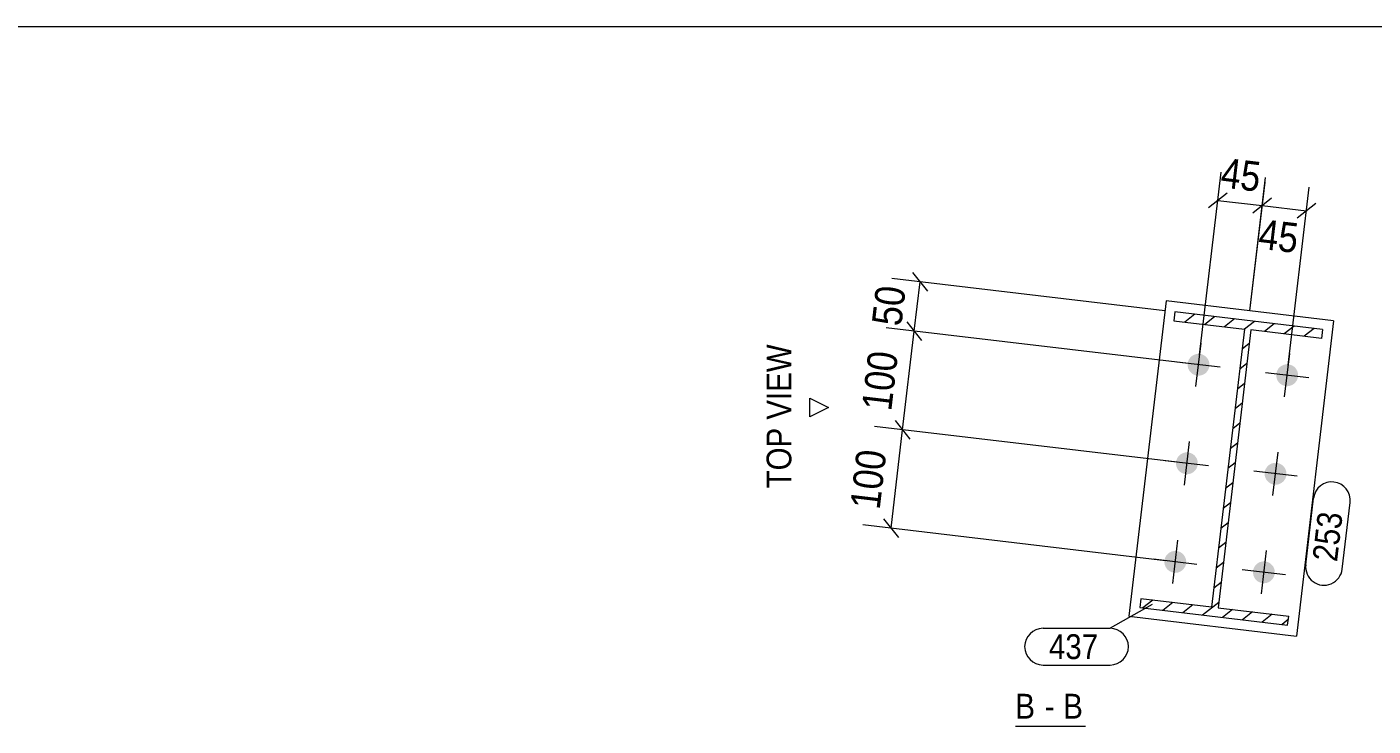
# Model space of a CAD drawing. Header units: millimetres. Extents: x 2 to 825, y 1 to 579.
# Drawn here: x 452.8 to 588.5, y 508.5 to 579 of the extents above; entities that cross this region are included whole.
import ezdxf

# ---------------------------------------------------------------- set-up
doc = ezdxf.new("R2010")
doc.units = ezdxf.units.MM
doc.linetypes.add('XKITLINE00', pattern=[0])
doc.linetypes.add('XKITLINE03', pattern=[6, 3, -1, 1, -1])
for name, color, linetype, lineweight in [('Bolt', 3, 'Continuous', 0), ('Dimensions', 7, 'Continuous', 0), ('DrawingSheet', 5, 'Continuous', 0), ('OtherObjectType', 7, 'Continuous', 0), ('Part', 2, 'Continuous', 0), ('PartMark', 7, 'Continuous', 0)]:
    doc.layers.add(name, color=color, linetype=linetype, lineweight=lineweight)
doc.styles.add('ARIAL', font='ARIAL.TTF')

# ---------------------------------------------------------------- blocks, each defined once
blk = doc.blocks.new('*A3')
at = {"layer": 'Part', "color": 7, "linetype": 'XKITLINE00', "lineweight": 0}
for p, q in [((570.56, 550.04), (569.56, 549.25)), ((572.57, 549.8), (571.57, 549.01)), ((574.57, 549.57), (573.57, 548.78)), ((576.58, 549.33), (575.57, 548.53)), ((578.59, 549.09), (577.59, 548.3)), ((580.59, 548.86), (579.59, 548.07)), ((582.6, 548.62), (581.6, 547.83)), ((576.06, 547.1), (575.34, 546.53)), ((575.82, 545.09), (575.1, 544.52)), ((575.58, 543.08), (574.86, 542.51)), ((575.35, 541.08), (574.63, 540.51)), ((575.11, 539.07), (574.39, 538.5)), ((574.87, 537.06), (574.15, 536.49)), ((574.64, 535.06), (573.91, 534.49)), ((574.4, 533.05), (573.68, 532.48)), ((574.16, 531.04), (573.44, 530.47)), ((573.93, 529.04), (573.2, 528.47)), ((573.69, 527.03), (572.97, 526.46)), ((573.45, 525.02), (572.73, 524.45)), ((573.22, 523.02), (572.49, 522.45)), ((566.34, 521.23), (565.34, 520.45)), ((568.35, 521), (567.35, 520.21)), ((570.36, 520.76), (569.36, 519.97)), ((572.98, 521.01), (571.36, 519.74)), ((574.37, 520.29), (573.37, 519.5)), ((576.38, 520.05), (575.38, 519.26)), ((578.38, 519.81), (577.38, 519.03)), ((580, 519.27), (579.39, 518.79))]:
    blk.add_line(p, q, dxfattribs=at)
blk = doc.blocks.new('*A118')
at = {"layer": 'Bolt'}
for points in [[(569.86, 545.11), (569.86, 545.14), (569.87, 545.17), (569.87, 545.19), (569.88, 545.22), (569.88, 545.25), (569.89, 545.27), (569.9, 545.3), (569.91, 545.32), (569.92, 545.35), (569.93, 545.37), (569.94, 545.4), (569.95, 545.42), (569.96, 545.45), (569.97, 545.47), (569.99, 545.5), (570, 545.52), (570.01, 545.54), (570.03, 545.57), (570.04, 545.59), (570.06, 545.61), (570.08, 545.63), (570.09, 545.65), (570.11, 545.67), (570.13, 545.69), (570.15, 545.71), (570.16, 545.73), (570.18, 545.75), (570.2, 545.77), (570.22, 545.79), (570.24, 545.81), (570.26, 545.82), (570.29, 545.84), (570.31, 545.85), (570.33, 545.87), (570.35, 545.89), (570.38, 545.9), (570.4, 545.91), (570.42, 545.93), (570.45, 545.94), (570.47, 545.95), (570.5, 545.96), (570.52, 545.97), (570.55, 545.98), (570.57, 545.99), (570.6, 546), (570.62, 546.01), (570.65, 546.02), (570.67, 546.02), (570.7, 546.03), (570.73, 546.04), (570.75, 546.04), (570.78, 546.05), (570.81, 546.05), (570.83, 546.05), (570.86, 546.06), (570.89, 546.06), (570.91, 546.06), (570.94, 546.06), (570.97, 546.06), (570.99, 546.06), (571.02, 546.06), (571.05, 546.05), (571.08, 546.05), (571.1, 546.05), (571.13, 546.04), (571.16, 546.04), (571.18, 546.03), (571.21, 546.03), (571.23, 546.02), (571.26, 546.01), (571.29, 546.01), (571.31, 546), (571.34, 545.99), (571.36, 545.98), (571.39, 545.97), (571.41, 545.96), (571.44, 545.94), (571.46, 545.93), (571.48, 545.92), (571.51, 545.91), (571.53, 545.89), (571.55, 545.88), (571.57, 545.86), (571.6, 545.85), (571.62, 545.83), (571.64, 545.81), (571.66, 545.8), (571.68, 545.78), (571.7, 545.76), (571.72, 545.74), (571.74, 545.72), (571.76, 545.7), (571.78, 545.68), (571.79, 545.66), (571.81, 545.64), (571.83, 545.62), (571.84, 545.6), (571.86, 545.57), (571.87, 545.55), (571.89, 545.53), (571.9, 545.51), (571.91, 545.48), (571.93, 545.46), (571.94, 545.43), (571.95, 545.41), (571.96, 545.39), (571.97, 545.36), (571.98, 545.33), (571.99, 545.31), (572, 545.28), (572, 545.26), (572.01, 545.23), (572.02, 545.21), (572.02, 545.18), (572.03, 545.15), (572.03, 545.13), (572.04, 545.1), (572.04, 545.07), (572.04, 545.05), (572.04, 545.02), (572.05, 544.99), (572.05, 544.96), (572.05, 544.94), (572.05, 544.91), (572.04, 544.88), (572.04, 544.86), (572.04, 544.83), (572.04, 544.8), (572.03, 544.78), (572.03, 544.75), (572.02, 544.72), (572.01, 544.7), (572.01, 544.67), (572, 544.65), (571.99, 544.62), (571.98, 544.59), (571.97, 544.57), (571.96, 544.54), (571.95, 544.52), (571.94, 544.49), (571.93, 544.47), (571.92, 544.45), (571.91, 544.42), (571.89, 544.4), (571.88, 544.38), (571.86, 544.35), (571.85, 544.33), (571.83, 544.31), (571.82, 544.29), (571.8, 544.27), (571.78, 544.24), (571.77, 544.22), (571.75, 544.2), (571.73, 544.19), (571.71, 544.17), (571.69, 544.15), (571.67, 544.13), (571.65, 544.11), (571.63, 544.1), (571.61, 544.08), (571.58, 544.06), (571.56, 544.05), (571.54, 544.03), (571.52, 544.02), (571.49, 544), (571.47, 543.99), (571.45, 543.98), (571.42, 543.97), (571.4, 543.96), (571.37, 543.94), (571.35, 543.93), (571.32, 543.93), (571.3, 543.92), (571.27, 543.91), (571.25, 543.9), (571.22, 543.89), (571.19, 543.89), (571.17, 543.88), (571.14, 543.88), (571.11, 543.87), (571.09, 543.87), (571.06, 543.86), (571.03, 543.86), (571.01, 543.86), (570.98, 543.86), (570.95, 543.86), (570.93, 543.86), (570.9, 543.86), (570.87, 543.86), (570.84, 543.86), (570.82, 543.87), (570.79, 543.87), (570.76, 543.87), (570.74, 543.88), (570.71, 543.88), (570.68, 543.89), (570.66, 543.9), (570.63, 543.9), (570.61, 543.91), (570.58, 543.92), (570.56, 543.93), (570.53, 543.94), (570.51, 543.95), (570.48, 543.96), (570.46, 543.97), (570.43, 543.99), (570.41, 544), (570.39, 544.01), (570.36, 544.03), (570.34, 544.04), (570.32, 544.06), (570.3, 544.07), (570.27, 544.09), (570.25, 544.1), (570.23, 544.12), (570.21, 544.14), (570.19, 544.16), (570.17, 544.18), (570.15, 544.2), (570.14, 544.22), (570.12, 544.24), (570.1, 544.26), (570.08, 544.28), (570.07, 544.3), (570.05, 544.32), (570.03, 544.34), (570.02, 544.37), (570.01, 544.39), (569.99, 544.41), (569.98, 544.44), (569.97, 544.46), (569.95, 544.48), (569.94, 544.51), (569.93, 544.53), (569.92, 544.56), (569.91, 544.58), (569.9, 544.61), (569.9, 544.63), (569.89, 544.66), (569.88, 544.69), (569.87, 544.71), (569.87, 544.74), (569.86, 544.77), (569.86, 544.79), (569.86, 544.82), (569.85, 544.85), (569.85, 544.87), (569.85, 544.9), (569.85, 544.93), (569.85, 544.95), (569.85, 544.98), (569.85, 545.01), (569.85, 545.03), (569.85, 545.06), (569.85, 545.09)], [(578.8, 544.06), (578.8, 544.09), (578.8, 544.11), (578.81, 544.14), (578.82, 544.17), (578.82, 544.19), (578.83, 544.22), (578.84, 544.24), (578.85, 544.27), (578.86, 544.29), (578.87, 544.32), (578.88, 544.34), (578.89, 544.37), (578.9, 544.39), (578.91, 544.42), (578.92, 544.44), (578.94, 544.46), (578.95, 544.49), (578.97, 544.51), (578.98, 544.53), (579, 544.55), (579.01, 544.58), (579.03, 544.6), (579.05, 544.62), (579.07, 544.64), (579.08, 544.66), (579.1, 544.68), (579.12, 544.7), (579.14, 544.72), (579.16, 544.73), (579.18, 544.75), (579.2, 544.77), (579.22, 544.78), (579.25, 544.8), (579.27, 544.82), (579.29, 544.83), (579.31, 544.84), (579.34, 544.86), (579.36, 544.87), (579.38, 544.88), (579.41, 544.9), (579.43, 544.91), (579.46, 544.92), (579.48, 544.93), (579.51, 544.94), (579.53, 544.95), (579.56, 544.96), (579.59, 544.96), (579.61, 544.97), (579.64, 544.98), (579.66, 544.98), (579.69, 544.99), (579.72, 544.99), (579.74, 545), (579.77, 545), (579.8, 545), (579.82, 545), (579.85, 545), (579.88, 545), (579.91, 545), (579.93, 545), (579.96, 545), (579.99, 545), (580.01, 545), (580.04, 544.99), (580.07, 544.99), (580.09, 544.98), (580.12, 544.98), (580.15, 544.97), (580.17, 544.97), (580.2, 544.96), (580.22, 544.95), (580.25, 544.94), (580.27, 544.93), (580.3, 544.92), (580.32, 544.91), (580.35, 544.9), (580.37, 544.89), (580.4, 544.88), (580.42, 544.86), (580.44, 544.85), (580.47, 544.84), (580.49, 544.82), (580.51, 544.81), (580.53, 544.79), (580.56, 544.77), (580.58, 544.76), (580.6, 544.74), (580.62, 544.72), (580.64, 544.7), (580.66, 544.69), (580.68, 544.67), (580.7, 544.65), (580.71, 544.63), (580.73, 544.61), (580.75, 544.59), (580.76, 544.56), (580.78, 544.54), (580.8, 544.52), (580.81, 544.5), (580.82, 544.47), (580.84, 544.45), (580.85, 544.43), (580.86, 544.4), (580.88, 544.38), (580.89, 544.36), (580.9, 544.33), (580.91, 544.31), (580.92, 544.28), (580.93, 544.25), (580.94, 544.23), (580.94, 544.2), (580.95, 544.18), (580.96, 544.15), (580.96, 544.12), (580.97, 544.1), (580.97, 544.07), (580.98, 544.04), (580.98, 544.02), (580.98, 543.99), (580.98, 543.96), (580.98, 543.94), (580.98, 543.91), (580.98, 543.88), (580.98, 543.86), (580.98, 543.83), (580.98, 543.8), (580.98, 543.78), (580.97, 543.75), (580.97, 543.72), (580.96, 543.7), (580.96, 543.67), (580.95, 543.64), (580.95, 543.62), (580.94, 543.59), (580.93, 543.56), (580.92, 543.54), (580.91, 543.51), (580.9, 543.49), (580.89, 543.46), (580.88, 543.44), (580.87, 543.41), (580.86, 543.39), (580.84, 543.37), (580.83, 543.34), (580.82, 543.32), (580.8, 543.3), (580.79, 543.28), (580.77, 543.25), (580.75, 543.23), (580.74, 543.21), (580.72, 543.19), (580.7, 543.17), (580.68, 543.15), (580.67, 543.13), (580.65, 543.11), (580.63, 543.09), (580.61, 543.07), (580.59, 543.06), (580.57, 543.04), (580.54, 543.02), (580.52, 543.01), (580.5, 542.99), (580.48, 542.98), (580.45, 542.96), (580.43, 542.95), (580.41, 542.94), (580.38, 542.92), (580.36, 542.91), (580.34, 542.9), (580.31, 542.89), (580.29, 542.88), (580.26, 542.87), (580.23, 542.86), (580.21, 542.85), (580.18, 542.85), (580.16, 542.84), (580.13, 542.83), (580.1, 542.83), (580.08, 542.82), (580.05, 542.82), (580.02, 542.81), (580, 542.81), (579.97, 542.81), (579.94, 542.81), (579.92, 542.8), (579.89, 542.8), (579.86, 542.8), (579.84, 542.81), (579.81, 542.81), (579.78, 542.81), (579.76, 542.81), (579.73, 542.82), (579.7, 542.82), (579.68, 542.82), (579.65, 542.83), (579.62, 542.84), (579.6, 542.84), (579.57, 542.85), (579.54, 542.86), (579.52, 542.87), (579.49, 542.88), (579.47, 542.89), (579.44, 542.9), (579.42, 542.91), (579.39, 542.92), (579.37, 542.93), (579.35, 542.94), (579.32, 542.96), (579.3, 542.97), (579.28, 542.99), (579.26, 543), (579.23, 543.02), (579.21, 543.03), (579.19, 543.05), (579.17, 543.07), (579.15, 543.09), (579.13, 543.1), (579.11, 543.12), (579.09, 543.14), (579.07, 543.16), (579.06, 543.18), (579.04, 543.2), (579.02, 543.22), (579, 543.24), (578.99, 543.27), (578.97, 543.29), (578.96, 543.31), (578.94, 543.33), (578.93, 543.36), (578.92, 543.38), (578.9, 543.4), (578.89, 543.43), (578.88, 543.45), (578.87, 543.48), (578.86, 543.5), (578.85, 543.53), (578.84, 543.55), (578.83, 543.58), (578.83, 543.61), (578.82, 543.63), (578.81, 543.66), (578.81, 543.68), (578.8, 543.71), (578.8, 543.74), (578.79, 543.76), (578.79, 543.79), (578.79, 543.82), (578.79, 543.84), (578.78, 543.87), (578.78, 543.9), (578.78, 543.93), (578.79, 543.95), (578.79, 543.98), (578.79, 544.01), (578.79, 544.03)], [(568.69, 535.18), (568.69, 535.21), (568.69, 535.24), (568.7, 535.26), (568.71, 535.29), (568.71, 535.32), (568.72, 535.34), (568.73, 535.37), (568.74, 535.39), (568.75, 535.42), (568.76, 535.44), (568.77, 535.47), (568.78, 535.49), (568.79, 535.52), (568.8, 535.54), (568.81, 535.56), (568.83, 535.59), (568.84, 535.61), (568.86, 535.63), (568.87, 535.66), (568.89, 535.68), (568.9, 535.7), (568.92, 535.72), (568.94, 535.74), (568.96, 535.76), (568.97, 535.78), (568.99, 535.8), (569.01, 535.82), (569.03, 535.84), (569.05, 535.86), (569.07, 535.87), (569.09, 535.89), (569.11, 535.91), (569.14, 535.92), (569.16, 535.94), (569.18, 535.95), (569.2, 535.97), (569.23, 535.98), (569.25, 536), (569.27, 536.01), (569.3, 536.02), (569.32, 536.03), (569.35, 536.04), (569.37, 536.05), (569.4, 536.06), (569.42, 536.07), (569.45, 536.08), (569.48, 536.09), (569.5, 536.09), (569.53, 536.1), (569.55, 536.11), (569.58, 536.11), (569.61, 536.12), (569.63, 536.12), (569.66, 536.12), (569.69, 536.12), (569.71, 536.13), (569.74, 536.13), (569.77, 536.13), (569.8, 536.13), (569.82, 536.13), (569.85, 536.13), (569.88, 536.12), (569.9, 536.12), (569.93, 536.12), (569.96, 536.11), (569.98, 536.11), (570.01, 536.1), (570.04, 536.1), (570.06, 536.09), (570.09, 536.08), (570.11, 536.07), (570.14, 536.07), (570.16, 536.06), (570.19, 536.05), (570.21, 536.04), (570.24, 536.02), (570.26, 536.01), (570.29, 536), (570.31, 535.99), (570.33, 535.97), (570.36, 535.96), (570.38, 535.95), (570.4, 535.93), (570.42, 535.91), (570.45, 535.9), (570.47, 535.88), (570.49, 535.86), (570.51, 535.85), (570.53, 535.83), (570.55, 535.81), (570.57, 535.79), (570.59, 535.77), (570.6, 535.75), (570.62, 535.73), (570.64, 535.71), (570.65, 535.69), (570.67, 535.67), (570.69, 535.64), (570.7, 535.62), (570.71, 535.6), (570.73, 535.57), (570.74, 535.55), (570.75, 535.53), (570.77, 535.5), (570.78, 535.48), (570.79, 535.45), (570.8, 535.43), (570.81, 535.4), (570.82, 535.38), (570.83, 535.35), (570.83, 535.33), (570.84, 535.3), (570.85, 535.27), (570.85, 535.25), (570.86, 535.22), (570.86, 535.19), (570.87, 535.17), (570.87, 535.14), (570.87, 535.11), (570.87, 535.09), (570.87, 535.06), (570.87, 535.03), (570.87, 535.01), (570.87, 534.98), (570.87, 534.95), (570.87, 534.93), (570.87, 534.9), (570.86, 534.87), (570.86, 534.85), (570.85, 534.82), (570.85, 534.79), (570.84, 534.77), (570.84, 534.74), (570.83, 534.71), (570.82, 534.69), (570.81, 534.66), (570.8, 534.64), (570.79, 534.61), (570.78, 534.59), (570.77, 534.56), (570.76, 534.54), (570.75, 534.51), (570.73, 534.49), (570.72, 534.47), (570.71, 534.44), (570.69, 534.42), (570.68, 534.4), (570.66, 534.38), (570.64, 534.36), (570.63, 534.33), (570.61, 534.31), (570.59, 534.29), (570.57, 534.27), (570.56, 534.25), (570.54, 534.24), (570.52, 534.22), (570.5, 534.2), (570.48, 534.18), (570.46, 534.16), (570.43, 534.15), (570.41, 534.13), (570.39, 534.12), (570.37, 534.1), (570.34, 534.09), (570.32, 534.07), (570.3, 534.06), (570.27, 534.05), (570.25, 534.04), (570.23, 534.02), (570.2, 534.01), (570.18, 534), (570.15, 533.99), (570.12, 533.99), (570.1, 533.98), (570.07, 533.97), (570.05, 533.96), (570.02, 533.96), (569.99, 533.95), (569.97, 533.94), (569.94, 533.94), (569.91, 533.94), (569.89, 533.93), (569.86, 533.93), (569.83, 533.93), (569.81, 533.93), (569.78, 533.93), (569.75, 533.93), (569.73, 533.93), (569.7, 533.93), (569.67, 533.93), (569.65, 533.94), (569.62, 533.94), (569.59, 533.94), (569.57, 533.95), (569.54, 533.95), (569.51, 533.96), (569.49, 533.97), (569.46, 533.97), (569.43, 533.98), (569.41, 533.99), (569.38, 534), (569.36, 534.01), (569.33, 534.02), (569.31, 534.03), (569.28, 534.04), (569.26, 534.05), (569.24, 534.07), (569.21, 534.08), (569.19, 534.1), (569.17, 534.11), (569.15, 534.13), (569.12, 534.14), (569.1, 534.16), (569.08, 534.17), (569.06, 534.19), (569.04, 534.21), (569.02, 534.23), (569, 534.25), (568.98, 534.27), (568.96, 534.28), (568.95, 534.3), (568.93, 534.33), (568.91, 534.35), (568.89, 534.37), (568.88, 534.39), (568.86, 534.41), (568.85, 534.43), (568.83, 534.46), (568.82, 534.48), (568.81, 534.5), (568.79, 534.53), (568.78, 534.55), (568.77, 534.58), (568.76, 534.6), (568.75, 534.63), (568.74, 534.65), (568.73, 534.68), (568.72, 534.7), (568.72, 534.73), (568.71, 534.75), (568.7, 534.78), (568.7, 534.81), (568.69, 534.83), (568.69, 534.86), (568.68, 534.89), (568.68, 534.91), (568.68, 534.94), (568.68, 534.97), (568.67, 535), (568.67, 535.02), (568.67, 535.05), (568.68, 535.08), (568.68, 535.1), (568.68, 535.13), (568.68, 535.16)], [(577.62, 534.13), (577.63, 534.16), (577.63, 534.18), (577.64, 534.21), (577.64, 534.23), (577.65, 534.26), (577.66, 534.29), (577.67, 534.31), (577.67, 534.34), (577.68, 534.36), (577.69, 534.39), (577.7, 534.41), (577.72, 534.44), (577.73, 534.46), (577.74, 534.49), (577.75, 534.51), (577.77, 534.53), (577.78, 534.56), (577.79, 534.58), (577.81, 534.6), (577.83, 534.62), (577.84, 534.65), (577.86, 534.67), (577.88, 534.69), (577.89, 534.71), (577.91, 534.73), (577.93, 534.75), (577.95, 534.77), (577.97, 534.78), (577.99, 534.8), (578.01, 534.82), (578.03, 534.84), (578.05, 534.85), (578.07, 534.87), (578.1, 534.88), (578.12, 534.9), (578.14, 534.91), (578.17, 534.93), (578.19, 534.94), (578.21, 534.95), (578.24, 534.96), (578.26, 534.98), (578.29, 534.99), (578.31, 535), (578.34, 535.01), (578.36, 535.02), (578.39, 535.02), (578.41, 535.03), (578.44, 535.04), (578.47, 535.04), (578.49, 535.05), (578.52, 535.06), (578.55, 535.06), (578.57, 535.06), (578.6, 535.07), (578.63, 535.07), (578.65, 535.07), (578.68, 535.07), (578.71, 535.07), (578.73, 535.07), (578.76, 535.07), (578.79, 535.07), (578.81, 535.07), (578.84, 535.07), (578.87, 535.06), (578.89, 535.06), (578.92, 535.05), (578.95, 535.05), (578.97, 535.04), (579, 535.03), (579.03, 535.03), (579.05, 535.02), (579.08, 535.01), (579.1, 535), (579.13, 534.99), (579.15, 534.98), (579.18, 534.97), (579.2, 534.96), (579.23, 534.95), (579.25, 534.93), (579.27, 534.92), (579.3, 534.91), (579.32, 534.89), (579.34, 534.88), (579.36, 534.86), (579.38, 534.84), (579.41, 534.83), (579.43, 534.81), (579.45, 534.79), (579.47, 534.77), (579.49, 534.75), (579.5, 534.74), (579.52, 534.72), (579.54, 534.7), (579.56, 534.68), (579.58, 534.65), (579.59, 534.63), (579.61, 534.61), (579.62, 534.59), (579.64, 534.57), (579.65, 534.54), (579.67, 534.52), (579.68, 534.5), (579.69, 534.47), (579.7, 534.45), (579.72, 534.42), (579.73, 534.4), (579.74, 534.37), (579.75, 534.35), (579.75, 534.32), (579.76, 534.3), (579.77, 534.27), (579.78, 534.25), (579.78, 534.22), (579.79, 534.19), (579.8, 534.17), (579.8, 534.14), (579.8, 534.11), (579.81, 534.09), (579.81, 534.06), (579.81, 534.03), (579.81, 534.01), (579.81, 533.98), (579.81, 533.95), (579.81, 533.92), (579.81, 533.9), (579.81, 533.87), (579.8, 533.84), (579.8, 533.82), (579.8, 533.79), (579.79, 533.76), (579.79, 533.74), (579.78, 533.71), (579.77, 533.69), (579.77, 533.66), (579.76, 533.63), (579.75, 533.61), (579.74, 533.58), (579.73, 533.56), (579.72, 533.53), (579.71, 533.51), (579.7, 533.48), (579.69, 533.46), (579.67, 533.44), (579.66, 533.41), (579.64, 533.39), (579.63, 533.37), (579.61, 533.34), (579.6, 533.32), (579.58, 533.3), (579.57, 533.28), (579.55, 533.26), (579.53, 533.24), (579.51, 533.22), (579.49, 533.2), (579.47, 533.18), (579.46, 533.16), (579.44, 533.14), (579.41, 533.13), (579.39, 533.11), (579.37, 533.09), (579.35, 533.08), (579.33, 533.06), (579.31, 533.05), (579.28, 533.03), (579.26, 533.02), (579.24, 533.01), (579.21, 532.99), (579.19, 532.98), (579.16, 532.97), (579.14, 532.96), (579.11, 532.95), (579.09, 532.94), (579.06, 532.93), (579.04, 532.92), (579.01, 532.91), (578.99, 532.91), (578.96, 532.9), (578.93, 532.9), (578.91, 532.89), (578.88, 532.89), (578.85, 532.88), (578.83, 532.88), (578.8, 532.88), (578.77, 532.87), (578.75, 532.87), (578.72, 532.87), (578.69, 532.87), (578.66, 532.87), (578.64, 532.88), (578.61, 532.88), (578.58, 532.88), (578.56, 532.88), (578.53, 532.89), (578.5, 532.89), (578.48, 532.9), (578.45, 532.9), (578.42, 532.91), (578.4, 532.92), (578.37, 532.93), (578.35, 532.94), (578.32, 532.94), (578.3, 532.95), (578.27, 532.97), (578.25, 532.98), (578.22, 532.99), (578.2, 533), (578.18, 533.01), (578.15, 533.03), (578.13, 533.04), (578.11, 533.06), (578.08, 533.07), (578.06, 533.09), (578.04, 533.1), (578.02, 533.12), (578, 533.14), (577.98, 533.15), (577.96, 533.17), (577.94, 533.19), (577.92, 533.21), (577.9, 533.23), (577.88, 533.25), (577.87, 533.27), (577.85, 533.29), (577.83, 533.31), (577.82, 533.33), (577.8, 533.36), (577.79, 533.38), (577.77, 533.4), (577.76, 533.43), (577.74, 533.45), (577.73, 533.47), (577.72, 533.5), (577.71, 533.52), (577.7, 533.55), (577.69, 533.57), (577.68, 533.6), (577.67, 533.62), (577.66, 533.65), (577.65, 533.67), (577.65, 533.7), (577.64, 533.73), (577.63, 533.75), (577.63, 533.78), (577.63, 533.81), (577.62, 533.83), (577.62, 533.86), (577.62, 533.89), (577.61, 533.91), (577.61, 533.94), (577.61, 533.97), (577.61, 533.99), (577.61, 534.02), (577.61, 534.05), (577.62, 534.08), (577.62, 534.1)], [(567.51, 525.25), (567.52, 525.28), (567.52, 525.31), (567.53, 525.33), (567.53, 525.36), (567.54, 525.38), (567.55, 525.41), (567.56, 525.44), (567.56, 525.46), (567.57, 525.49), (567.58, 525.51), (567.59, 525.54), (567.61, 525.56), (567.62, 525.59), (567.63, 525.61), (567.64, 525.63), (567.66, 525.66), (567.67, 525.68), (567.68, 525.7), (567.7, 525.73), (567.72, 525.75), (567.73, 525.77), (567.75, 525.79), (567.77, 525.81), (567.78, 525.83), (567.8, 525.85), (567.82, 525.87), (567.84, 525.89), (567.86, 525.91), (567.88, 525.93), (567.9, 525.94), (567.92, 525.96), (567.94, 525.98), (567.96, 525.99), (567.99, 526.01), (568.01, 526.02), (568.03, 526.04), (568.06, 526.05), (568.08, 526.06), (568.1, 526.08), (568.13, 526.09), (568.15, 526.1), (568.18, 526.11), (568.2, 526.12), (568.23, 526.13), (568.25, 526.14), (568.28, 526.15), (568.3, 526.16), (568.33, 526.16), (568.36, 526.17), (568.38, 526.17), (568.41, 526.18), (568.44, 526.18), (568.46, 526.19), (568.49, 526.19), (568.52, 526.19), (568.54, 526.2), (568.57, 526.2), (568.6, 526.2), (568.62, 526.2), (568.65, 526.2), (568.68, 526.19), (568.7, 526.19), (568.73, 526.19), (568.76, 526.19), (568.78, 526.18), (568.81, 526.18), (568.84, 526.17), (568.86, 526.17), (568.89, 526.16), (568.92, 526.15), (568.94, 526.14), (568.97, 526.13), (568.99, 526.13), (569.02, 526.12), (569.04, 526.1), (569.07, 526.09), (569.09, 526.08), (569.12, 526.07), (569.14, 526.06), (569.16, 526.04), (569.19, 526.03), (569.21, 526.01), (569.23, 526), (569.25, 525.98), (569.27, 525.97), (569.3, 525.95), (569.32, 525.93), (569.34, 525.92), (569.36, 525.9), (569.38, 525.88), (569.39, 525.86), (569.41, 525.84), (569.43, 525.82), (569.45, 525.8), (569.47, 525.78), (569.48, 525.76), (569.5, 525.73), (569.51, 525.71), (569.53, 525.69), (569.54, 525.67), (569.56, 525.64), (569.57, 525.62), (569.58, 525.6), (569.59, 525.57), (569.61, 525.55), (569.62, 525.52), (569.63, 525.5), (569.64, 525.47), (569.64, 525.45), (569.65, 525.42), (569.66, 525.4), (569.67, 525.37), (569.67, 525.34), (569.68, 525.32), (569.69, 525.29), (569.69, 525.26), (569.69, 525.24), (569.7, 525.21), (569.7, 525.18), (569.7, 525.16), (569.7, 525.13), (569.7, 525.1), (569.7, 525.08), (569.7, 525.05), (569.7, 525.02), (569.7, 524.99), (569.69, 524.97), (569.69, 524.94), (569.69, 524.91), (569.68, 524.89), (569.68, 524.86), (569.67, 524.84), (569.66, 524.81), (569.66, 524.78), (569.65, 524.76), (569.64, 524.73), (569.63, 524.71), (569.62, 524.68), (569.61, 524.66), (569.6, 524.63), (569.59, 524.61), (569.58, 524.58), (569.56, 524.56), (569.55, 524.54), (569.53, 524.51), (569.52, 524.49), (569.5, 524.47), (569.49, 524.45), (569.47, 524.42), (569.46, 524.4), (569.44, 524.38), (569.42, 524.36), (569.4, 524.34), (569.38, 524.32), (569.36, 524.3), (569.35, 524.29), (569.33, 524.27), (569.3, 524.25), (569.28, 524.23), (569.26, 524.22), (569.24, 524.2), (569.22, 524.19), (569.2, 524.17), (569.17, 524.16), (569.15, 524.14), (569.13, 524.13), (569.1, 524.12), (569.08, 524.1), (569.05, 524.09), (569.03, 524.08), (569, 524.07), (568.98, 524.06), (568.95, 524.05), (568.93, 524.05), (568.9, 524.04), (568.88, 524.03), (568.85, 524.02), (568.82, 524.02), (568.8, 524.01), (568.77, 524.01), (568.74, 524.01), (568.72, 524), (568.69, 524), (568.66, 524), (568.64, 524), (568.61, 524), (568.58, 524), (568.55, 524), (568.53, 524), (568.5, 524), (568.47, 524), (568.45, 524.01), (568.42, 524.01), (568.39, 524.02), (568.37, 524.02), (568.34, 524.03), (568.31, 524.04), (568.29, 524.04), (568.26, 524.05), (568.24, 524.06), (568.21, 524.07), (568.19, 524.08), (568.16, 524.09), (568.14, 524.1), (568.11, 524.11), (568.09, 524.12), (568.07, 524.14), (568.04, 524.15), (568.02, 524.16), (568, 524.18), (567.97, 524.19), (567.95, 524.21), (567.93, 524.23), (567.91, 524.24), (567.89, 524.26), (567.87, 524.28), (567.85, 524.3), (567.83, 524.31), (567.81, 524.33), (567.79, 524.35), (567.77, 524.37), (567.76, 524.39), (567.74, 524.42), (567.72, 524.44), (567.71, 524.46), (567.69, 524.48), (567.68, 524.5), (567.66, 524.53), (567.65, 524.55), (567.63, 524.57), (567.62, 524.6), (567.61, 524.62), (567.6, 524.65), (567.59, 524.67), (567.58, 524.7), (567.57, 524.72), (567.56, 524.75), (567.55, 524.77), (567.54, 524.8), (567.54, 524.82), (567.53, 524.85), (567.52, 524.88), (567.52, 524.9), (567.52, 524.93), (567.51, 524.96), (567.51, 524.98), (567.51, 525.01), (567.5, 525.04), (567.5, 525.06), (567.5, 525.09), (567.5, 525.12), (567.5, 525.14), (567.5, 525.17), (567.51, 525.2), (567.51, 525.23)], [(576.45, 524.2), (576.46, 524.22), (576.46, 524.25), (576.47, 524.28), (576.47, 524.3), (576.48, 524.33), (576.49, 524.36), (576.49, 524.38), (576.5, 524.41), (576.51, 524.43), (576.52, 524.46), (576.53, 524.48), (576.54, 524.51), (576.56, 524.53), (576.57, 524.56), (576.58, 524.58), (576.59, 524.6), (576.61, 524.63), (576.62, 524.65), (576.64, 524.67), (576.65, 524.69), (576.67, 524.71), (576.69, 524.74), (576.7, 524.76), (576.72, 524.78), (576.74, 524.8), (576.76, 524.82), (576.78, 524.83), (576.8, 524.85), (576.82, 524.87), (576.84, 524.89), (576.86, 524.91), (576.88, 524.92), (576.9, 524.94), (576.92, 524.95), (576.95, 524.97), (576.97, 524.98), (576.99, 525), (577.02, 525.01), (577.04, 525.02), (577.06, 525.03), (577.09, 525.05), (577.11, 525.06), (577.14, 525.07), (577.16, 525.08), (577.19, 525.08), (577.22, 525.09), (577.24, 525.1), (577.27, 525.11), (577.29, 525.11), (577.32, 525.12), (577.35, 525.12), (577.37, 525.13), (577.4, 525.13), (577.43, 525.14), (577.45, 525.14), (577.48, 525.14), (577.51, 525.14), (577.53, 525.14), (577.56, 525.14), (577.59, 525.14), (577.62, 525.14), (577.64, 525.14), (577.67, 525.13), (577.7, 525.13), (577.72, 525.13), (577.75, 525.12), (577.78, 525.12), (577.8, 525.11), (577.83, 525.1), (577.85, 525.1), (577.88, 525.09), (577.91, 525.08), (577.93, 525.07), (577.96, 525.06), (577.98, 525.05), (578.01, 525.04), (578.03, 525.03), (578.05, 525.01), (578.08, 525), (578.1, 524.99), (578.12, 524.97), (578.15, 524.96), (578.17, 524.94), (578.19, 524.93), (578.21, 524.91), (578.23, 524.9), (578.25, 524.88), (578.27, 524.86), (578.29, 524.84), (578.31, 524.82), (578.33, 524.8), (578.35, 524.78), (578.37, 524.76), (578.39, 524.74), (578.4, 524.72), (578.42, 524.7), (578.44, 524.68), (578.45, 524.66), (578.47, 524.64), (578.48, 524.61), (578.49, 524.59), (578.51, 524.57), (578.52, 524.54), (578.53, 524.52), (578.54, 524.49), (578.55, 524.47), (578.56, 524.44), (578.57, 524.42), (578.58, 524.39), (578.59, 524.37), (578.6, 524.34), (578.61, 524.31), (578.61, 524.29), (578.62, 524.26), (578.62, 524.24), (578.63, 524.21), (578.63, 524.18), (578.63, 524.16), (578.64, 524.13), (578.64, 524.1), (578.64, 524.07), (578.64, 524.05), (578.64, 524.02), (578.64, 523.99), (578.64, 523.97), (578.64, 523.94), (578.63, 523.91), (578.63, 523.89), (578.63, 523.86), (578.62, 523.83), (578.61, 523.81), (578.61, 523.78), (578.6, 523.75), (578.59, 523.73), (578.59, 523.7), (578.58, 523.68), (578.57, 523.65), (578.56, 523.63), (578.55, 523.6), (578.54, 523.58), (578.53, 523.55), (578.51, 523.53), (578.5, 523.5), (578.49, 523.48), (578.47, 523.46), (578.46, 523.44), (578.44, 523.41), (578.43, 523.39), (578.41, 523.37), (578.39, 523.35), (578.38, 523.33), (578.36, 523.31), (578.34, 523.29), (578.32, 523.27), (578.3, 523.25), (578.28, 523.23), (578.26, 523.21), (578.24, 523.2), (578.22, 523.18), (578.2, 523.16), (578.18, 523.15), (578.16, 523.13), (578.13, 523.12), (578.11, 523.1), (578.09, 523.09), (578.06, 523.07), (578.04, 523.06), (578.02, 523.05), (577.99, 523.04), (577.97, 523.03), (577.94, 523.02), (577.92, 523.01), (577.89, 523), (577.87, 522.99), (577.84, 522.98), (577.81, 522.98), (577.79, 522.97), (577.76, 522.96), (577.73, 522.96), (577.71, 522.95), (577.68, 522.95), (577.65, 522.95), (577.63, 522.95), (577.6, 522.94), (577.57, 522.94), (577.55, 522.94), (577.52, 522.94), (577.49, 522.94), (577.47, 522.94), (577.44, 522.95), (577.41, 522.95), (577.38, 522.95), (577.36, 522.96), (577.33, 522.96), (577.3, 522.97), (577.28, 522.97), (577.25, 522.98), (577.23, 522.99), (577.2, 523), (577.18, 523), (577.15, 523.01), (577.12, 523.02), (577.1, 523.03), (577.08, 523.05), (577.05, 523.06), (577.03, 523.07), (577, 523.08), (576.98, 523.1), (576.96, 523.11), (576.93, 523.12), (576.91, 523.14), (576.89, 523.15), (576.87, 523.17), (576.85, 523.19), (576.83, 523.21), (576.81, 523.22), (576.79, 523.24), (576.77, 523.26), (576.75, 523.28), (576.73, 523.3), (576.71, 523.32), (576.69, 523.34), (576.68, 523.36), (576.66, 523.38), (576.64, 523.4), (576.63, 523.43), (576.61, 523.45), (576.6, 523.47), (576.59, 523.49), (576.57, 523.52), (576.56, 523.54), (576.55, 523.57), (576.54, 523.59), (576.53, 523.62), (576.52, 523.64), (576.51, 523.67), (576.5, 523.69), (576.49, 523.72), (576.48, 523.74), (576.47, 523.77), (576.47, 523.8), (576.46, 523.82), (576.46, 523.85), (576.45, 523.87), (576.45, 523.9), (576.45, 523.93), (576.44, 523.96), (576.44, 523.98), (576.44, 524.01), (576.44, 524.04), (576.44, 524.06), (576.44, 524.09), (576.44, 524.12), (576.44, 524.14), (576.45, 524.17)]]:
    blk.add_hatch(color=3, dxfattribs=at).paths.add_polyline_path(points, flags=17)
at = {"layer": 'Bolt', "color": 3, "linetype": 'XKITLINE00', "lineweight": 0}
for p, q in [((570.69, 542.77), (571.2, 547.14)), ((579.63, 541.72), (580.14, 546.09)), ((573.13, 544.7), (568.76, 545.22)), ((582.07, 543.65), (577.7, 544.16)), ((569.52, 532.84), (570.03, 537.21)), ((571.96, 534.77), (567.59, 535.29)), ((578.45, 531.79), (578.97, 536.16)), ((580.9, 533.72), (576.53, 534.23)), ((568.34, 522.91), (568.86, 527.28)), ((577.28, 521.86), (577.8, 526.23)), ((570.79, 524.84), (566.42, 525.35)), ((579.73, 523.78), (575.36, 524.3))]:
    blk.add_line(p, q, dxfattribs=at)
blk = doc.blocks.new('*A119')
at = {"layer": 'Part', "color": 2, "linetype": 'XKITLINE00', "lineweight": 0}
for p, q in [((568.55, 550.28), (568.45, 549.38)), ((583.45, 548.52), (568.55, 550.28)), ((568.45, 549.38), (575.57, 548.54)), ((575.57, 548.54), (572.27, 520.54)), ((583.45, 548.52), (583.34, 547.62)), ((576.22, 548.47), (572.91, 520.46)), ((583.34, 547.62), (576.22, 548.47)), ((565.14, 521.38), (565.04, 520.48)), ((572.27, 520.54), (565.14, 521.38)), ((565.04, 520.48), (579.93, 518.72)), ((572.91, 520.46), (580.04, 519.62)), ((579.93, 518.72), (580.04, 519.62))]:
    blk.add_line(p, q, dxfattribs=at)
at = {"layer": 'Part', "color": 7, "linetype": 'XKITLINE03', "lineweight": 0}
blk.add_line((574.24, 534.5), (574.24, 534.5), dxfattribs=at)
blk = doc.blocks.new('*A120')
at = {"layer": 'Part', "color": 2, "linetype": 'XKITLINE00', "lineweight": 0}
for p, q in [((567.68, 551.39), (563.93, 519.61)), ((584.56, 549.39), (567.68, 551.39)), ((584.56, 549.39), (580.81, 517.61)), ((563.93, 519.61), (580.81, 517.61))]:
    blk.add_line(p, q, dxfattribs=at)
blk = doc.blocks.new('*A153')
at = {"layer": 'DrawingSheet', "color": 5, "linetype": 'XKITLINE00', "lineweight": 0}
blk.add_line((825, 579), (5, 579), dxfattribs=at)
blk = doc.blocks.new('*A308')
at = {"layer": 'Dimensions', "color": 7, "linetype": 'XKITLINE00', "lineweight": 0}
for p, q in [((569.95, 545.08), (539.44, 548.68)), ((541.53, 549.29), (543.01, 547.4)), ((541.1, 538.41), (542.27, 548.34)), ((540.35, 539.35), (541.84, 537.47)), ((568.78, 535.14), (538.27, 538.75))]:
    blk.add_line(p, q, dxfattribs=at)
at = {"layer": 'Dimensions', "color": 3}
for p in [(542.27, 548.34), (541.1, 538.41)]:
    blk.add_point(p, dxfattribs=at)
at = {"layer": 'Dimensions', "color": 3, "style": 'ARIAL', "width": 0.85}
blk.add_text('100', height=3, rotation=83.268, dxfattribs=at).set_placement((539.95, 540.22))
blk = doc.blocks.new('*A309')
at = {"layer": 'Dimensions', "color": 7, "linetype": 'XKITLINE00', "lineweight": 0}
for p, q in [((540.35, 539.35), (541.84, 537.47)), ((568.78, 535.14), (538.27, 538.75)), ((539.93, 528.48), (541.1, 538.41)), ((567.61, 525.21), (537.1, 528.81)), ((539.18, 529.42), (540.67, 527.54))]:
    blk.add_line(p, q, dxfattribs=at)
at = {"layer": 'Dimensions', "color": 3}
for p in [(541.1, 538.41), (539.93, 528.48)]:
    blk.add_point(p, dxfattribs=at)
at = {"layer": 'Dimensions', "color": 3, "style": 'ARIAL', "width": 0.85}
blk.add_text('100', height=3, rotation=83.268, dxfattribs=at).set_placement((538.78, 530.29))
blk = doc.blocks.new('*A310')
at = {"layer": 'Dimensions', "color": 7, "linetype": 'XKITLINE00', "lineweight": 0}
for p, q in [((571.06, 545.95), (573.23, 564.35)), ((576.12, 550.39), (577.7, 563.82)), ((573.84, 562.26), (571.96, 560.77)), ((572.9, 561.52), (577.37, 560.99)), ((578.31, 561.73), (576.43, 560.25))]:
    blk.add_line(p, q, dxfattribs=at)
at = {"layer": 'Dimensions', "color": 3}
for p in [(572.9, 561.52), (577.37, 560.99)]:
    blk.add_point(p, dxfattribs=at)
at = {"layer": 'Dimensions', "color": 3, "style": 'ARIAL', "width": 0.85}
blk.add_text('45', height=3, rotation=-6.7323, dxfattribs=at).set_placement((573.08, 562.85))
blk = doc.blocks.new('*A311')
at = {"layer": 'Dimensions', "color": 7, "linetype": 'XKITLINE00', "lineweight": 0}
for p, q in [((576.12, 550.39), (577.65, 563.37)), ((580, 544.9), (582.12, 562.85)), ((578.31, 561.73), (576.43, 560.25)), ((577.37, 560.99), (581.84, 560.46)), ((582.78, 561.21), (580.9, 559.72))]:
    blk.add_line(p, q, dxfattribs=at)
at = {"layer": 'Dimensions', "color": 3}
for p in [(577.37, 560.99), (581.84, 560.46)]:
    blk.add_point(p, dxfattribs=at)
at = {"layer": 'Dimensions', "color": 3, "style": 'ARIAL', "width": 0.85}
blk.add_text('45', height=3, rotation=-6.7323, dxfattribs=at).set_placement((576.88, 556.67))
blk = doc.blocks.new('*A312')
at = {"layer": 'Dimensions', "color": 7, "linetype": 'XKITLINE00', "lineweight": 0}
for p, q in [((542.11, 554.25), (543.6, 552.37)), ((567.56, 550.39), (540.03, 553.64)), ((542.27, 548.34), (542.86, 553.31)), ((569.95, 545.08), (539.44, 548.68)), ((541.53, 549.29), (543.01, 547.4))]:
    blk.add_line(p, q, dxfattribs=at)
at = {"layer": 'Dimensions', "color": 3}
for p in [(542.86, 553.31), (542.27, 548.34)]:
    blk.add_point(p, dxfattribs=at)
at = {"layer": 'Dimensions', "color": 3, "style": 'ARIAL', "width": 0.85}
blk.add_text('50', height=3, rotation=83.268, dxfattribs=at).set_placement((540.96, 548.77))
blk = doc.blocks.new('*A313')
at = {"layer": 'PartMark', "color": 7, "linetype": 'XKITLINE00', "lineweight": 0}
for p, q in [((581.76, 524.8), (582.55, 531.52)), ((585.43, 524.37), (586.23, 531.09))]:
    blk.add_line(p, q, dxfattribs=at)
for centre, start, end in [((584.39, 531.3), 353.2695, 173.2695), ((583.6, 524.59), 173.2695, 353.2695)]:
    blk.add_arc(centre, 1.85, start, end, dxfattribs=at)
at = {"layer": 'PartMark', "color": 3, "style": 'ARIAL', "width": 0.85}
blk.add_text('253', height=2.5, rotation=83.268, dxfattribs=at).set_placement((584.91, 525.04))
blk = doc.blocks.new('*A314')
at = {"layer": 'PartMark', "color": 7, "linetype": 'XKITLINE00', "lineweight": 0}
for p, q in [((566.26, 520.79), (562.02, 518.4)), ((555.26, 518.4), (562.02, 518.4)), ((555.26, 514.7), (562.02, 514.7))]:
    blk.add_line(p, q, dxfattribs=at)
for centre, start, end in [((555.26, 516.55), 90, 270), ((562.02, 516.55), 270, 90)]:
    blk.add_arc(centre, 1.85, start, end, dxfattribs=at)
at = {"layer": 'PartMark', "color": 3, "style": 'ARIAL', "width": 0.85}
blk.add_text('437', height=2.5, dxfattribs=at).set_placement((555.86, 515.3))
blk = doc.blocks.new('*A315')
at = {"layer": 'OtherObjectType', "color": 7, "linetype": 'XKITLINE00', "lineweight": 0}
for p, q in [((531.76, 539.71), (531.76, 541.59)), ((531.76, 541.59), (533.63, 540.65)), ((533.63, 540.65), (531.76, 539.71)), ((533.63, 540.65), (533.63, 540.65)), ((552.47, 508.55), (559.53, 508.55))]:
    blk.add_line(p, q, dxfattribs=at)
at = {"layer": 'OtherObjectType', "color": 7, "style": 'ARIAL', "width": 0.85}
blk.add_text('TOP VIEW', height=2.5, rotation=90, dxfattribs=at).set_placement((529.88, 532.5))
for s, p in [('B', (552.47, 509.3)), ('B', (557.3, 509.3)), ('-', (555.44, 509.3))]:
    blk.add_text(s, height=2.5, dxfattribs=at).set_placement(p)

msp = doc.modelspace()

# ---------------------------------------------------------------- block references
at = {"lineweight": 0}
for name in ['*A153', '*A310', '*A311', '*A312', '*A120', '*A119', '*A3', '*A308', '*A118', '*A309', '*A313', '*A314']:
    msp.add_blockref(name, (0, 0), dxfattribs=at)
at = {"layer": 'OtherObjectType', "lineweight": 0}
msp.add_blockref('*A315', (0, 0), dxfattribs=at)

doc.saveas('drawing.dxf')
